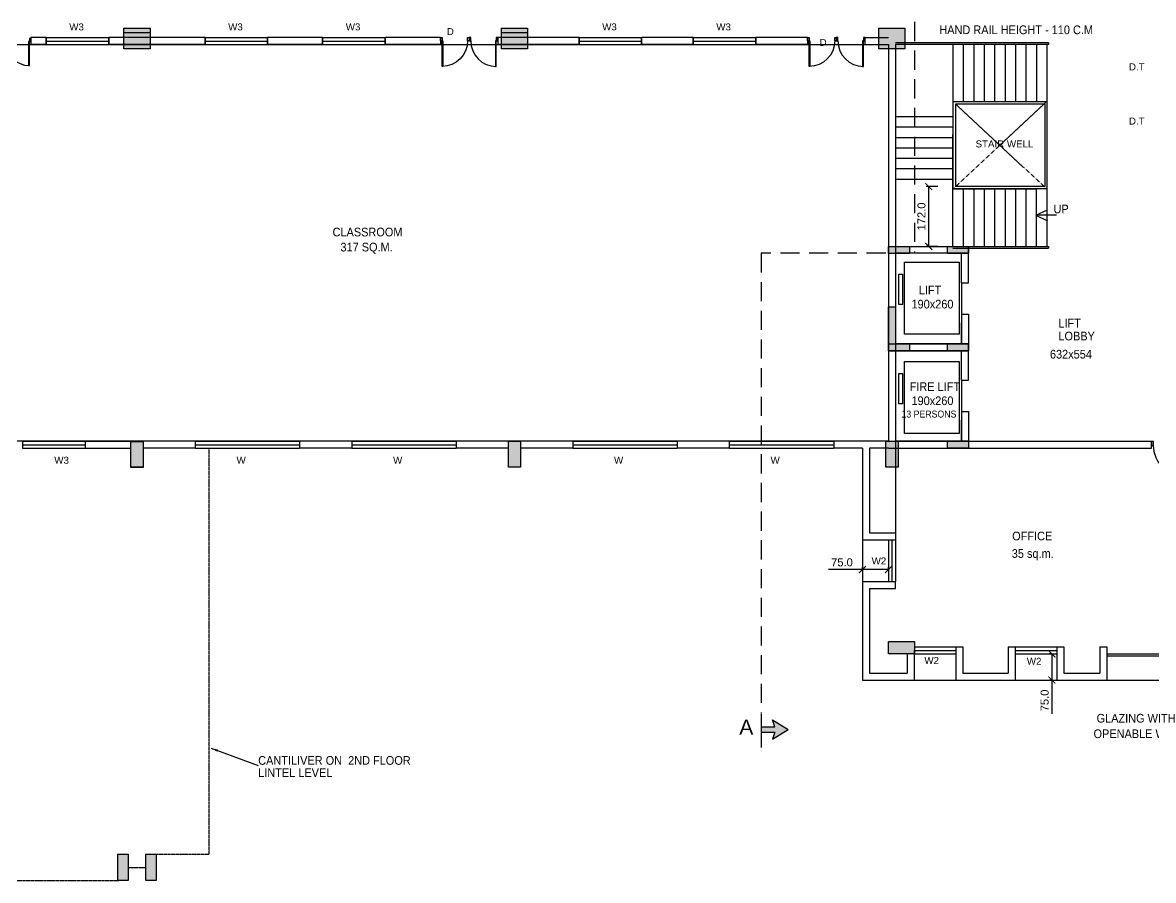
# Model space of a CAD drawing. Extents: x 53439 to 79867, y -144071 to -73305.
# Drawn here: x 67635 to 70885, y -115379 to -112914 of the extents above; entities that cross this region are included whole.
import ezdxf

# ---------------------------------------------------------------- set-up
doc = ezdxf.new("R2010")
doc.units = 0
doc.header["$LTSCALE"] = 0.1
doc.header["$MEASUREMENT"] = 0
doc.header["$PDMODE"] = 35
doc.header["$PDSIZE"] = -0.8
doc.linetypes.add('HIDDEN', pattern=[0.375, 0.25, -0.125])
doc.layers.get('0').update_dxf_attribs({"linetype": 'CONTINUOUS'})
doc.layers.get('DEFPOINTS').update_dxf_attribs({"linetype": 'CONTINUOUS'})
for name, color, linetype in [('COR_HA', 40, 'CONTINUOUS'), ('DOOR', 30, 'CONTINUOUS'), ('HAT', 253, 'CONTINUOUS'), ('LAYER4', 130, 'CONTINUOUS'), ('STAIR', 142, 'CONTINUOUS'), ('TEXT', 7, 'CONTINUOUS'), ('TEXT-3', 130, 'CONTINUOUS'), ('THIN_HA', 253, 'CONTINUOUS'), ('WALL', 6, 'CONTINUOUS'), ('WIN', 102, 'CONTINUOUS')]:
    doc.layers.add(name, color=color, linetype=linetype)
doc.styles.add('1MM', font='arial.ttf')
doc.styles.add('DIM', font='arial.ttf', dxfattribs={"width": 0.7, "height": 1})
doc.styles.add('DUTCH', font='arial.ttf')
doc.dimstyles.new('KRI', dxfattribs={"dimtxt": 23, "dimasz": 20, "dimexe": 7, "dimexo": 0, "dimgap": 9, "dimtad": 1, "dimdec": 1, "dimzin": 1, "dimtxsty": '1MM', "dimblk": 'ARCHTICK', "dimcen": 0.5, "dimclrd": 252, "dimclre": 252, "dimclrt": 7, "dimaunit": 1, "dimadec": 8, "dimazin": 3, "dimtfac": 1, "dimtdec": 1, "dimtmove": 0, "dimatfit": 3})

# ---------------------------------------------------------------- blocks, each defined once
blk = doc.blocks.new('A$C764D24B9')
at = {"layer": 'DOOR'}
for points in [[(0.056, 0.111), (0.083, 0.111), (0.083, 1), (0.056, 1)], [(0, 0), (0.056, 0), (0.056, 0.111), (0, 0.111)], [(0.944, 0), (1, 0), (1, 0.111), (0.944, 0.111)]]:
    blk.add_lwpolyline(points, close=True, dxfattribs=at)
blk.add_arc((0.056, 0.111), 0.889, 0, 90, dxfattribs=at)
blk = doc.blocks.new('COL')
at = {"layer": 'LAYER4', "linetype": 'CONTINUOUS', "ltscale": 0.1}
blk.add_hatch(color=256, dxfattribs=at).paths.add_polyline_path([(3474.816, -1756.199), (3474.816, -1755.999), (3475.416, -1755.999), (3475.416, -1756.199)])
blk.add_lwpolyline([(3474.816, -1756.199), (3474.816, -1755.999), (3475.416, -1755.999), (3475.416, -1756.199)], close=True, dxfattribs=at)
blk = doc.blocks.new('_ARCHTICK')
at = {"layer": 'WALL', "color": 0, "const_width": 0.15}
blk.add_lwpolyline([(-0.5, -0.5), (0.5, 0.5)], dxfattribs=at)
blk = doc.blocks.new('*D203')
at = {"layer": 'DEFPOINTS', "color": 0, "linetype": 'CONTINUOUS', "ltscale": 0.1}
for p in [(70593.3, -114728.5), (70593.3, -114803.5), (70593.3, -114803.5)]:
    blk.add_point(p, dxfattribs=at)
at = {"layer": 'LAYER4', "color": 252, "linetype": 'CONTINUOUS', "ltscale": 0.1}
for p, q in [((70593.3, -114728.5), (70586.3, -114728.5)), ((70593.3, -114728.5), (70593.3, -114803.5)), ((70593.3, -114803.5), (70586.3, -114803.5)), ((70593.3, -114803.5), (70593.3, -114900.9))]:
    blk.add_line(p, q, dxfattribs=at)
at = {"layer": 'LAYER4', "color": 252, "linetype": 'CONTINUOUS', "ltscale": 0.1, "xscale": 20, "yscale": 20, "zscale": 20}
for p, rotation in [((70593.3, -114728.5), 90), ((70593.3, -114803.5), 270)]:
    blk.add_blockref('_ARCHTICK', p, dxfattribs=dict(at, rotation=rotation))
at = {"layer": 'LAYER4', "color": 7, "linetype": 'CONTINUOUS', "ltscale": 0.1, "insert": (70572.5, -114862.2), "char_height": 23, "attachment_point": 5, "rotation": 90, "style": '1MM'}
blk.add_mtext('75.0', dxfattribs=at)
blk = doc.blocks.new('*D239')
at = {"layer": 'DEFPOINTS', "color": 0, "linetype": 'CONTINUOUS', "ltscale": 0.1}
for p in [(70048.5, -114486, -8.8), (70048.5, -114486), (70123.5, -114486, -8.6)]:
    blk.add_point(p, dxfattribs=at)
at = {"layer": 'LAYER4', "color": 252, "linetype": 'CONTINUOUS', "ltscale": 0.1}
for p, q in [((70048.5, -114486), (69951.1, -114486)), ((70048.5, -114486), (70048.5, -114479)), ((70123.5, -114486), (70048.5, -114486)), ((70123.5, -114486), (70123.5, -114479))]:
    blk.add_line(p, q, dxfattribs=at)
at = {"layer": 'LAYER4', "color": 252, "linetype": 'CONTINUOUS', "ltscale": 0.1, "xscale": 20, "yscale": 20, "zscale": 20}
for p, rotation in [((70048.5, -114486), 179.9999999999555), ((70123.5, -114486), 359.9999999999555)]:
    blk.add_blockref('_ARCHTICK', p, dxfattribs=dict(at, rotation=rotation))
at = {"layer": 'LAYER4', "color": 7, "linetype": 'CONTINUOUS', "ltscale": 0.1, "insert": (69989.8, -114465.3), "char_height": 23, "attachment_point": 5, "style": '1MM'}
blk.add_mtext('75.0', dxfattribs=at)
blk = doc.blocks.new('YTTU')
at = {"layer": 'THIN_HA', "linetype": 'CONTINUOUS', "ltscale": 0.1}
blk.add_hatch(color=2, dxfattribs=at).paths.add_polyline_path([(-6879.58, -1156.369), (-6878.83, -1156.369), (-6878.83, -1156.969), (-6879.58, -1156.969)])
at = {"layer": 'THIN_HA', "color": 2, "linetype": 'CONTINUOUS', "ltscale": 0.1}
blk.add_lwpolyline([(-6879.58, -1156.369), (-6878.83, -1156.369), (-6878.83, -1156.969), (-6879.58, -1156.969)], close=True, dxfattribs=at)
blk = doc.blocks.new('HYTYH')
at = {"layer": 'THIN_HA', "linetype": 'CONTINUOUS', "ltscale": 0.1}
for points in [[(-6813.605, -1162.645), (-6813.605, -1162.845), (-6814.205, -1162.845), (-6814.205, -1162.645)], [(-6811.905, -1162.645), (-6811.905, -1162.845), (-6812.505, -1162.845), (-6812.505, -1162.645)], [(-6813.605, -1165.444), (-6813.605, -1165.644), (-6814.205, -1165.644), (-6814.205, -1165.444)], [(-6811.905, -1165.445), (-6811.905, -1165.645), (-6812.505, -1165.645), (-6812.505, -1165.445)], [(-6835.98, -1168.239), (-6835.63, -1168.239), (-6835.63, -1168.989), (-6835.98, -1168.989)], [(-6825.13, -1168.239), (-6824.78, -1168.239), (-6824.78, -1168.989), (-6825.13, -1168.989)], [(-6814.28, -1168.244), (-6813.93, -1168.244), (-6813.93, -1168.994), (-6814.28, -1168.994)], [(-6811.905, -1168.244), (-6811.905, -1168.444), (-6812.505, -1168.444), (-6812.505, -1168.244)], [(-6814.205, -1174.355), (-6814.205, -1174.005), (-6813.455, -1174.005), (-6813.455, -1174.355)]]:
    blk.add_hatch(color=2, dxfattribs=at).paths.add_polyline_path(points)
at = {"layer": 'THIN_HA', "color": 2, "linetype": 'CONTINUOUS', "ltscale": 0.1}
for points, elevation in [([(-6813.605, -1162.645), (-6813.605, -1162.845), (-6814.205, -1162.845), (-6814.205, -1162.645)], 0.108), ([(-6811.905, -1162.645), (-6811.905, -1162.845), (-6812.505, -1162.845), (-6812.505, -1162.645)], 0.108), ([(-6813.605, -1165.444), (-6813.605, -1165.644), (-6814.205, -1165.644), (-6814.205, -1165.444)], 0), ([(-6811.905, -1165.445), (-6811.905, -1165.645), (-6812.505, -1165.645), (-6812.505, -1165.445)], 0.108), ([(-6811.905, -1168.244), (-6811.905, -1168.444), (-6812.505, -1168.444), (-6812.505, -1168.244)], 0)]:
    blk.add_lwpolyline(points, close=True, dxfattribs=dict(at, elevation=elevation))
for points in [[(-6835.98, -1168.239), (-6835.63, -1168.239), (-6835.63, -1168.989), (-6835.98, -1168.989)], [(-6825.13, -1168.239), (-6824.78, -1168.239), (-6824.78, -1168.989), (-6825.13, -1168.989)], [(-6814.28, -1168.244), (-6813.93, -1168.244), (-6813.93, -1168.994), (-6814.28, -1168.994)], [(-6814.205, -1174.355), (-6814.205, -1174.005), (-6813.455, -1174.005), (-6813.455, -1174.355)]]:
    blk.add_lwpolyline(points, close=True, dxfattribs=at)
at = {"layer": 'THIN_HA', "color": 2, "linetype": 'CONTINUOUS'}
for p in [(43.4, 0), (54.25, 0), (65.1, 0)]:
    blk.add_blockref('YTTU', p, dxfattribs=at)
blk = doc.blocks.new('*D200')
at = {"layer": 'DEFPOINTS', "color": 0, "linetype": 'CONTINUOUS', "ltscale": 0.1}
for p in [(70239.2, -113385), (70265.6, -113385), (70265.6, -113556.9, 10.8)]:
    blk.add_point(p, dxfattribs=at)
at = {"layer": 'WALL', "color": 252, "linetype": 'CONTINUOUS', "ltscale": 0.1}
for p, q in [((70265.6, -113385), (70232.2, -113385)), ((70239.2, -113556.9), (70239.2, -113385)), ((70265.6, -113556.9), (70232.2, -113556.9))]:
    blk.add_line(p, q, dxfattribs=at)
at = {"layer": 'WALL', "color": 252, "linetype": 'CONTINUOUS', "ltscale": 0.1, "xscale": 20, "yscale": 20, "zscale": 20}
for p, rotation in [((70239.2, -113385), 90), ((70239.2, -113556.9), 270)]:
    blk.add_blockref('_ARCHTICK', p, dxfattribs=dict(at, rotation=rotation))
at = {"layer": 'WALL', "color": 7, "linetype": 'CONTINUOUS', "ltscale": 0.1, "insert": (70218.5, -113470.9), "char_height": 23, "attachment_point": 5, "rotation": 90, "style": '1MM'}
blk.add_mtext('172.0', dxfattribs=at)
blk = doc.blocks.new('A$C2D1352FE')
at = {"layer": 'HAT', "linetype": 'CONTINUOUS', "ltscale": 0.1}
blk.add_hatch(color=256, dxfattribs=at).paths.add_polyline_path([(65.2, 110.8), (25.3, 47), (54.5, 56.6), (54.5, 0), (75.9, 0), (75.9, 56.6), (105.2, 47)])
at = {"layer": 'WALL', "linetype": 'CONTINUOUS', "ltscale": 0.1}
for p, q in [((25.3, 47), (65.2, 110.8)), ((105.2, 47), (65.2, 110.8)), ((54.5, 56.6), (25.3, 47)), ((54.5, 0), (54.5, 56.6)), ((75.9, 0), (75.9, 56.6)), ((75.9, 56.6), (105.2, 47)), ((0, 0), (139.2, 0))]:
    blk.add_line(p, q, dxfattribs=at)

msp = doc.modelspace()

# ---------------------------------------------------------------- hatches: boundary and pattern name
at = {"layer": 'LAYER4', "linetype": 'CONTINUOUS', "ltscale": 0.1}
for color, points in [(7, [(67926.04, -112976.92), (67926.04, -112941.92), (68001.04, -112941.92), (68001.04, -112976.92)]), (7, [(67926.04, -112976.92), (67926.04, -112941.92), (68001.04, -112941.92), (68001.04, -112976.92)]), (7, [(69011.04, -112976.92), (69011.04, -112941.92), (69086.04, -112941.92), (69086.04, -112976.92)]), (7, [(69011.04, -112976.92), (69011.04, -112941.92), (69086.04, -112941.92), (69086.04, -112976.92)]), (7, [(69011.04, -112976.92), (69011.04, -112941.92), (69086.04, -112941.92), (69086.04, -112976.92)]), (256, [(70143.5, -113856.88), (70123.5, -113856.88), (70123.5, -113730.21), (70143.5, -113730.21)]), (256, [(70143.5, -113856.88), (70123.5, -113856.88), (70123.5, -113730.21), (70143.5, -113730.21)]), (7, [(67946.04, -114116.92), (67981.04, -114116.92), (67981.04, -114191.92), (67946.04, -114191.92)]), (7, [(67946.04, -114116.92), (67981.04, -114116.92), (67981.04, -114191.92), (67946.04, -114191.92)]), (7, [(67946.04, -114118.01), (67981.04, -114118.01), (67981.04, -114193.01), (67946.04, -114193.01)]), (7, [(67946.04, -114118.01), (67981.04, -114118.01), (67981.04, -114193.01), (67946.04, -114193.01)])]:
    msp.add_hatch(color=color, dxfattribs=at).paths.add_polyline_path(points)
at = {"layer": 'THIN_HA', "linetype": 'CONTINUOUS', "ltscale": 0.1}
for points in [[(67938.54, -115379.42), (67908.54, -115379.42), (67908.54, -115304.42), (67938.54, -115304.42)], [(68018.54, -115379.42), (67988.54, -115379.42), (67988.54, -115304.42), (68018.54, -115304.42)]]:
    msp.add_hatch(color=1, dxfattribs=at).paths.add_polyline_path(points)

# ---------------------------------------------------------------- linework, layer by layer
at = {"layer": 'COR_HA', "linetype": 'CONTINUOUS', "ltscale": 0.1}
for p, q in [((67702.29, -112956.92), (67702.29, -112976.92)), ((67882.29, -112956.92), (67882.29, -112976.92)), ((68159.04, -112956.92), (68159.04, -112976.92)), ((68339.04, -112956.92), (68339.04, -112976.92)), ((68497.04, -112956.92), (68497.04, -112976.92)), ((68677.04, -112956.92), (68677.04, -112976.92)), ((69234.04, -112956.92), (69234.04, -112976.92)), ((69414.04, -112956.92), (69414.04, -112976.92)), ((69562.04, -112956.92), (69562.04, -112976.92)), ((69742.04, -112956.92), (69742.04, -112976.92)), ((69891.04, -112956.92), (69891.04, -112976.92))]:
    msp.add_line(p, q, dxfattribs=at)
at = {"layer": 'COR_HA', "color": 0, "linetype": 'CONTINUOUS', "ltscale": 0.1}
msp.add_line((67938.54, -115342), (67963.54, -115342), dxfattribs=at)
at = {"layer": 'DOOR', "linetype": 'CONTINUOUS', "ltscale": 0.1}
for p, q in [((70308.51, -113140.44, 0), (70578.6, -113140.41, 0)), ((70308.51, -113140.41, 0), (70308.51, -113391.93)), ((70308.51, -113140.44, 0), (70578.6, -113140.41, 0)), ((70317.16, -113147.46, 0), (70573.24, -113147.43, 0)), ((70317.16, -113384.95), (70317.16, -113147.46)), ((70573.24, -113147.43, 0), (70573.25, -113384.95, 0)), ((70578.6, -113140.41, 0), (70578.6, -113391.89, 10.81)), ((70308.51, -113184.44), (70308.51, -113391.93)), ((70308.51, -113391.93), (70308.51, -113235.44)), ((70308.51, -113391.93), (70308.51, -113235.44)), ((70578.51, -113391.92), (70308.51, -113391.93)), ((70308.51, -113391.93), (70548.51, -113391.93)), ((70308.51, -113391.93), (70548.51, -113391.93)), ((70573.25, -113384.95), (70317.16, -113384.95))]:
    msp.add_line(p, q, dxfattribs=at)
at = {"layer": 'HAT', "color": 7, "linetype": 'HIDDEN', "ltscale": 2200}
for p, q in [((70198, -112911.59), (70198, -113576.88, 0)), ((70198, -113576.88, 0), (69757.52, -113576.88, 0)), ((69757.52, -113576.88, 0), (69757.52, -114897.93, 0))]:
    msp.add_line(p, q, dxfattribs=at)
at = {"layer": 'LAYER4', "linetype": 'CONTINUOUS', "ltscale": 0.1}
for p, q in [((68835.76, -112956.92), (68835.76, -112976.92)), ((68835.76, -112956.92), (68835.76, -112976.92)), ((69891.04, -112956.92), (69891.04, -112976.92)), ((70583.21, -112971.94, 0), (70143.54, -112971.92, 0)), ((70583.21, -112976.94, 0), (70143.54, -112976.92, 0)), ((70583.21, -112976.94, 0), (70143.54, -112976.92, 0)), ((70308.51, -113556.93, 10.81), (70583.59, -113556.9, 10.81)), ((70308.51, -113556.93, 10.81), (70583.59, -113556.9, 10.81)), ((70583.59, -113556.9, 10.81), (70583.59, -113561.9, 10.81)), ((70583.59, -113556.9, 10.81), (70583.59, -113561.9, 10.81)), ((70308.51, -113561.93, 10.81), (70583.59, -113561.9, 10.81)), ((70308.51, -113561.93, 10.81), (70583.59, -113561.9, 10.81)), ((70333.54, -113661.88, 0), (70333.54, -113751.88, 0)), ((70333.54, -113661.88, 0), (70333.54, -113751.88, 0)), ((70333.54, -113941.88, 0), (70333.54, -114031.88, 0)), ((70333.54, -113941.88, 0), (70333.54, -114031.88, 0))]:
    msp.add_line(p, q, dxfattribs=at)
at = {"layer": 'LAYER4', "color": 1, "linetype": 'HIDDEN', "ltscale": 35}
for p, q in [((70578.6, -113140.41, 0), (70308.51, -113391.9, 10.81)), ((70308.51, -113140.41, 0), (70308.54, -113140.44, 0)), ((70317.16, -113148.46, 0.35), (70578.51, -113391.89, 10.81)), ((68170.96, -115304.42), (68170.96, -114136.92)), ((68020.96, -115304.42), (68170.96, -115304.42)), ((67938.54, -115341.92), (67988.54, -115341.92)), ((67534.63, -115379.42), (67910.96, -115379.42))]:
    msp.add_line(p, q, dxfattribs=at)
at = {"layer": 'LAYER4', "color": 7, "linetype": 'CONTINUOUS', "ltscale": 0.1}
for points in [[(67926.04, -112976.92), (67926.04, -112941.92), (68001.04, -112941.92), (68001.04, -112976.92)], [(67926.04, -112976.92), (67926.04, -112941.92), (68001.04, -112941.92), (68001.04, -112976.92)], [(69011.04, -112976.92), (69011.04, -112941.92), (69086.04, -112941.92), (69086.04, -112976.92)], [(69011.04, -112976.92), (69011.04, -112941.92), (69086.04, -112941.92), (69086.04, -112976.92)], [(69011.04, -112976.92), (69011.04, -112941.92), (69086.04, -112941.92), (69086.04, -112976.92)], [(67946.04, -114116.92), (67981.04, -114116.92), (67981.04, -114191.92), (67946.04, -114191.92)], [(67946.04, -114116.92), (67981.04, -114116.92), (67981.04, -114191.92), (67946.04, -114191.92)]]:
    msp.add_lwpolyline(points, close=True, dxfattribs=at)
at = {"layer": 'LAYER4', "linetype": 'CONTINUOUS', "ltscale": 0.1}
for points, elevation in [([(70143.5, -113856.88), (70123.5, -113856.88), (70123.5, -113730.21), (70143.5, -113730.21)], -10.81), ([(70143.5, -113856.88), (70123.5, -113856.88), (70123.5, -113730.21), (70143.5, -113730.21)], -10.81), ([(70143.54, -113856.88), (70123.54, -113856.88), (70123.54, -113730.21), (70143.54, -113730.21)], 0), ([(70143.54, -113856.88), (70123.54, -113856.88), (70123.54, -113730.21), (70143.54, -113730.21)], 0)]:
    msp.add_lwpolyline(points, close=True, dxfattribs=dict(at, elevation=elevation))
at = {"layer": 'LAYER4', "color": 7, "linetype": 'CONTINUOUS', "ltscale": 0.1, "elevation": 0}
msp.add_lwpolyline([(67946.04, -114118.01), (67981.04, -114118.01), (67981.04, -114193.01), (67946.04, -114193.01)], close=True, dxfattribs=at)
msp.add_lwpolyline([(67946.04, -114118.01), (67981.04, -114118.01), (67981.04, -114193.01), (67946.04, -114193.01)], close=True, dxfattribs=at)
at = {"layer": 'STAIR', "linetype": 'CONTINUOUS', "ltscale": 0.1}
for p, q in [((70308.7, -112976.93), (70308.7, -113140.44)), ((70338.7, -112976.93), (70338.7, -113140.44)), ((70338.7, -112976.93), (70338.7, -113140.44)), ((70368.7, -112976.93), (70368.7, -113140.44)), ((70368.7, -112976.93), (70368.7, -113140.44)), ((70398.7, -112976.93), (70398.7, -113140.44)), ((70398.7, -112976.93), (70398.7, -113140.44)), ((70428.7, -112976.93), (70428.7, -113140.43)), ((70428.7, -112976.93), (70428.7, -113140.43)), ((70458.7, -112976.93), (70458.7, -113140.43)), ((70458.7, -112976.93), (70458.7, -113140.43)), ((70488.7, -112976.93), (70488.7, -113140.43)), ((70488.7, -112976.93), (70488.7, -113140.43)), ((70518.7, -112976.93), (70518.7, -113140.43)), ((70518.7, -112976.93), (70518.7, -113140.43)), ((70548.68, -112976.95), (70548.6, -113140.43)), ((70548.68, -112976.95), (70548.6, -113140.43)), ((70548.7, -112976.93), (70548.7, -113140.43)), ((70548.7, -112976.93), (70548.7, -113140.43)), ((70578.68, -112976.97), (70578.6, -113140.43)), ((70578.68, -112976.97), (70578.6, -113140.43)), ((70308.51, -113184.44), (70143.54, -113184.44)), ((70308.51, -113184.44), (70143.54, -113184.44)), ((70308.51, -113184.44), (70143.54, -113184.44)), ((70308.51, -113184.44), (70143.54, -113184.44)), ((70308.51, -113214.44), (70143.54, -113214.44)), ((70308.51, -113214.44), (70143.54, -113214.44)), ((70308.51, -113214.44), (70143.54, -113214.44)), ((70308.51, -113214.44), (70143.54, -113214.44)), ((70308.51, -113244.44), (70143.54, -113244.44)), ((70308.51, -113244.44), (70143.54, -113244.44)), ((70308.51, -113244.44), (70143.54, -113244.44)), ((70308.51, -113244.44), (70143.54, -113244.44)), ((70308.51, -113274.44), (70143.54, -113274.44)), ((70308.51, -113274.44), (70143.54, -113274.44)), ((70308.51, -113274.44), (70143.54, -113274.44)), ((70308.51, -113274.44), (70143.54, -113274.44)), ((70308.51, -113304.44), (70143.54, -113304.44)), ((70308.51, -113304.44), (70143.54, -113304.44)), ((70308.51, -113304.44), (70143.54, -113304.44)), ((70308.51, -113304.44), (70143.54, -113304.44)), ((70308.51, -113334.44), (70143.54, -113334.44)), ((70308.51, -113364.44), (70143.54, -113364.44)), ((70308.51, -113556.92), (70308.51, -113391.93)), ((70338.51, -113391.93), (70338.51, -113556.93)), ((70338.51, -113391.93), (70338.51, -113556.93)), ((70368.51, -113391.93), (70368.51, -113556.93)), ((70368.51, -113391.93), (70368.51, -113556.93)), ((70398.51, -113391.93), (70398.51, -113556.93)), ((70398.51, -113391.93), (70398.51, -113556.93)), ((70428.51, -113391.93), (70428.51, -113556.93)), ((70428.51, -113391.93), (70428.51, -113556.93)), ((70458.51, -113391.93), (70458.51, -113556.93)), ((70458.51, -113391.93), (70458.51, -113556.93)), ((70488.51, -113391.93), (70488.51, -113556.93)), ((70488.51, -113391.93), (70488.51, -113556.93)), ((70518.51, -113391.93), (70518.51, -113556.93)), ((70518.51, -113391.93), (70518.51, -113556.93)), ((70548.51, -113391.93), (70548.51, -113556.93)), ((70548.51, -113391.93), (70548.51, -113556.93)), ((70578.51, -113391.93), (70578.43, -113556.93)), ((70578.51, -113391.93), (70578.43, -113556.93))]:
    msp.add_line(p, q, dxfattribs=at)
at = {"layer": 'THIN_HA', "color": 2, "linetype": 'CONTINUOUS', "ltscale": 0.1}
for p, q in [((70048.54, -114400.2, -1.95), (70068.54, -114400.2, -1.95)), ((70048.54, -114520.2), (70068.54, -114520.2))]:
    msp.add_line(p, q, dxfattribs=at)
at = {"layer": 'THIN_HA', "color": 1, "linetype": 'CONTINUOUS', "ltscale": 0.1}
for points in [[(67938.54, -115379.42), (67908.54, -115379.42), (67908.54, -115304.42), (67938.54, -115304.42), (67938.54, -115379.42)], [(68018.54, -115379.42), (67988.54, -115379.42), (67988.54, -115304.42), (68018.54, -115304.42), (68018.54, -115379.42)]]:
    msp.add_lwpolyline(points, dxfattribs=at)
at = {"layer": 'WALL', "linetype": 'CONTINUOUS', "ltscale": 0.1}
for p, q in [((67702.79, -112956.92), (67658.53, -112956.92)), ((67702.79, -112956.92), (67658.53, -112956.92)), ((67702.79, -112956.92), (67658.53, -112956.92)), ((67702.79, -112956.92), (67658.53, -112956.92)), ((67702.79, -112956.92), (67658.53, -112956.92)), ((67702.29, -112956.92), (67700.33, -112956.92)), ((67702.29, -112976.92), (67702.29, -112956.92)), ((67702.29, -112956.92), (67702.29, -112976.92)), ((67926.04, -112956.92), (67882.29, -112956.92)), ((67926.04, -112956.92), (67882.29, -112956.92)), ((67926.04, -112956.92), (67882.29, -112956.92)), ((67926.04, -112956.92), (67882.29, -112956.92)), ((67934.18, -112956.92), (67882.29, -112956.92)), ((67882.29, -112976.92), (67882.29, -112956.92)), ((67882.29, -112976.92), (67882.29, -112956.92)), ((68159.04, -112956.92), (67926.04, -112956.92)), ((68159.04, -112956.92), (67926.04, -112956.92)), ((68159.04, -112956.92), (67989.01, -112956.92)), ((68159.04, -112956.92), (67989.01, -112956.92)), ((68159.04, -112956.92), (67989.01, -112956.92)), ((68159.04, -112976.92), (68159.04, -112956.92)), ((68159.04, -112956.92), (68159.04, -112976.92)), ((68497.04, -112956.92), (68339.04, -112956.92)), ((68497.04, -112956.92), (68339.04, -112956.92)), ((68497.04, -112956.92), (68339.04, -112956.92)), ((68497.04, -112956.92), (68339.04, -112956.92)), ((68497.04, -112956.92), (68339.04, -112956.92)), ((68339.04, -112976.92), (68339.04, -112956.92)), ((68339.04, -112976.92), (68339.04, -112956.92)), ((68497.04, -112976.92), (68497.04, -112956.92)), ((68497.04, -112956.92), (68497.04, -112976.92)), ((68835.76, -112956.92), (68677.04, -112956.92)), ((68835.76, -112956.92), (68677.04, -112956.92)), ((68835.76, -112956.92), (68677.04, -112956.92)), ((68835.76, -112956.92), (68677.04, -112956.92)), ((68835.76, -112956.92), (68677.04, -112956.92)), ((68677.04, -112956.92), (68677.04, -112976.92)), ((68677.04, -112976.92), (68677.04, -112956.92)), ((68835.76, -112956.92), (68835.76, -112976.92)), ((69038.54, -112956.92), (69000.76, -112956.92)), ((69000.76, -112956.92), (69000.76, -112976.92)), ((69000.76, -112956.92), (69000.76, -112976.92)), ((69000.76, -112956.92), (69000.76, -112976.92)), ((69234.04, -112956.92), (69033.54, -112956.92)), ((69234.04, -112956.92), (69053.54, -112956.92)), ((69234.04, -112956.92), (69069.01, -112956.92)), ((69234.04, -112956.92), (69069.01, -112956.92)), ((69234.04, -112956.92), (69069.01, -112956.92)), ((69234.04, -112956.92), (69234.04, -112976.92)), ((69234.04, -112976.92), (69234.04, -112956.92)), ((69234.04, -112956.92), (69234.04, -112976.92)), ((69562.04, -112956.92), (69414.04, -112956.92)), ((69562.04, -112956.92), (69414.04, -112956.92)), ((69562.04, -112956.92), (69414.04, -112956.92)), ((69562.04, -112956.92), (69414.04, -112956.92)), ((69562.04, -112956.92), (69414.04, -112956.92)), ((69414.04, -112976.92), (69414.04, -112956.92)), ((69414.04, -112956.92), (69414.04, -112976.92)), ((69414.04, -112976.92), (69414.04, -112956.92)), ((69562.04, -112976.92), (69562.04, -112956.92)), ((69562.04, -112976.92), (69562.04, -112956.92)), ((69562.04, -112956.92), (69562.04, -112976.92)), ((69891.04, -112956.92), (69742.04, -112956.92)), ((69891.04, -112956.92), (69742.04, -112956.92)), ((69891.04, -112956.92), (69742.04, -112956.92)), ((69891.04, -112956.92), (69742.04, -112956.92)), ((69891.04, -112956.92), (69742.04, -112956.92)), ((69742.04, -112956.92), (69742.04, -112976.92)), ((69742.04, -112956.92), (69742.04, -112976.92)), ((69742.04, -112976.92), (69742.04, -112956.92)), ((69891.04, -112956.92), (69891.04, -112976.92)), ((70056.04, -112956.92), (70056.04, -112976.92)), ((70056.04, -112956.92), (70123.54, -112956.92)), ((70056.04, -112956.92), (70056.04, -112976.92)), ((67702.29, -112976.92), (67658.53, -112976.92)), ((67702.29, -112976.92), (67658.53, -112976.92)), ((67702.29, -112976.92), (67658.53, -112976.92)), ((67702.79, -112976.92), (67658.53, -112976.92)), ((67926.04, -112976.92), (67882.29, -112976.92)), ((67926.04, -112976.92), (67882.29, -112976.92)), ((67926.04, -112976.92), (67882.29, -112976.92)), ((67953.54, -112976.92), (67926.04, -112976.92)), ((67953.54, -112976.92), (67926.04, -112976.92)), ((67953.54, -112976.92), (67926.04, -112976.92)), ((68159.04, -112976.92), (67973.54, -112976.92)), ((68159.04, -112976.92), (67973.54, -112976.92)), ((68159.04, -112976.92), (67973.54, -112976.92)), ((68497.04, -112976.92), (68339.04, -112976.92)), ((68497.04, -112976.92), (68339.04, -112976.92)), ((68497.04, -112976.92), (68339.04, -112976.92)), ((68835.76, -112976.92), (68677.04, -112976.92)), ((68835.76, -112976.92), (68677.04, -112976.92)), ((68835.76, -112976.92), (68677.04, -112976.92)), ((69083.26, -112976.92), (69000.76, -112976.92)), ((69083.26, -112976.92), (69000.76, -112976.92)), ((69038.54, -112976.92), (69000.76, -112976.92)), ((69234.04, -112976.92), (69033.54, -112976.92)), ((69234.04, -112976.92), (69053.54, -112976.92)), ((69234.04, -112976.92), (69053.54, -112976.92)), ((69562.04, -112976.92), (69414.04, -112976.92)), ((69562.04, -112976.92), (69414.04, -112976.92)), ((69562.04, -112976.92), (69414.04, -112976.92)), ((69891.04, -112976.92), (69742.04, -112976.92)), ((69891.04, -112976.92), (69742.04, -112976.92)), ((69891.04, -112976.92), (69742.04, -112976.92)), ((70056.04, -112976.92), (70123.54, -112976.92)), ((70123.54, -112976.92), (70123.54, -114041.92)), ((70123.54, -112976.92), (70123.54, -114041.92)), ((70123.54, -112976.92), (70123.54, -114041.92)), ((70143.54, -112976.92, 0), (70143.54, -114041.92)), ((70143.54, -112976.92, 0), (70143.54, -114041.92)), ((70143.54, -112976.92, 0), (70143.54, -114041.92)), ((70546.78, -113467.56), (70580.88, -113451.56)), ((70606.93, -113467.56), (70546.78, -113467.56)), ((70546.78, -113467.56), (70580.88, -113483.56)), ((70123.5, -113556.92, 10.81), (70353.5, -113556.92, 10.81)), ((70123.5, -113556.92, 10.81), (70353.5, -113556.92, 10.81)), ((70123.54, -113556.92, 10.81), (70123.54, -113856.88, 0)), ((70123.54, -113556.92, 10.81), (70353.54, -113556.92, 10.81)), ((70123.54, -113556.92, 10.81), (70123.54, -113856.88, 0)), ((70123.54, -113556.92, 10.81), (70353.54, -113556.92, 10.81)), ((70123.54, -113556.92, 10.81), (70353.54, -113556.92, 10.81)), ((70123.54, -113556.92, 10.81), (70353.54, -113556.92, 10.81)), ((70248.51, -113556.88, 10.81), (70248.51, -113556.92, 10.81)), ((70248.51, -113556.88, 10.81), (70248.51, -113556.92, 10.81)), ((70248.51, -113556.88, 10.81), (70248.51, -113556.92, 10.81)), ((70248.51, -113556.88, 10.81), (70248.51, -113556.92, 10.81)), ((70353.54, -113661.88, 0), (70353.54, -113556.92, 10.81)), ((70353.54, -113661.88, 0), (70353.54, -113556.92, 10.81)), ((70353.5, -113576.88, 0), (70143.5, -113576.88, 0)), ((70353.5, -113576.88, 0), (70143.5, -113576.88, 0)), ((70353.54, -113576.88, 0), (70143.54, -113576.88, 0)), ((70143.54, -113576.88, 0), (70143.54, -113836.88, 0)), ((70353.54, -113576.88, 0), (70143.54, -113576.88, 0)), ((70143.54, -113576.88, 0), (70143.54, -113836.88, 0)), ((70353.54, -113576.88, 0), (70143.54, -113576.88, 0)), ((70353.54, -113576.88, 0), (70143.54, -113576.88, 0)), ((70333.54, -113661.88, 0), (70333.54, -113576.92, 10.81)), ((70333.54, -113661.88, 0), (70333.54, -113576.92, 10.81)), ((70333.54, -113661.88, 0), (70353.54, -113661.88, 0)), ((70333.54, -113661.88, 0), (70353.54, -113661.88, 0)), ((70333.54, -113751.88, 10.81), (70333.54, -113836.88, 0)), ((70333.54, -113751.88, 0), (70353.54, -113751.88, 0)), ((70333.54, -113751.88, 10.81), (70333.54, -113836.88, 0)), ((70333.54, -113751.88, 0), (70353.54, -113751.88, 0)), ((70353.54, -113751.88, 10.81), (70353.54, -113856.88, 0)), ((70353.54, -113751.88, 10.81), (70353.54, -113856.88, 0)), ((70123.54, -113761.96), (70123.54, -114061.92, -10.81)), ((70123.54, -113761.96), (70123.54, -114116.92, -12.79)), ((70333.54, -113836.88, 10.81), (70333.54, -113776.88, 0)), ((70333.54, -113836.88, 10.81), (70333.54, -113776.88, 0)), ((70123.54, -113836.92, 10.81), (70353.54, -113836.92, 10.81)), ((70123.54, -113836.92, 10.81), (70353.54, -113836.92, 10.81)), ((70143.54, -113836.88, 0), (70353.54, -113836.88, 0)), ((70143.54, -113836.88, 0), (70353.54, -113836.88, 0)), ((70248.51, -113836.88, 10.81), (70248.51, -113836.92, 10.81)), ((70248.51, -113836.88, 10.81), (70248.51, -113836.92, 10.81)), ((70353.54, -113941.88, 10.81), (70353.54, -113836.92, 10.81)), ((70353.54, -113941.88, 10.81), (70353.54, -113836.92, 10.81)), ((70353.54, -113856.88, 0), (70143.54, -113856.88, 0)), ((70143.54, -113856.88, 0), (70143.54, -114116.88, 0)), ((70353.54, -113856.88, 0), (70143.54, -113856.88, 0)), ((70143.54, -113856.88, 0), (70143.54, -114116.88, 0)), ((70333.54, -113941.88, 10.81), (70333.54, -113856.92, 10.81)), ((70333.54, -113941.88, 10.81), (70333.54, -113856.92, 10.81)), ((70333.54, -113941.88, 0), (70353.54, -113941.88, 0)), ((70333.54, -113941.88, 0), (70353.54, -113941.88, 0)), ((70333.54, -114031.88, 0), (70333.54, -114116.88, 0)), ((70333.54, -114031.88, 0), (70353.54, -114031.88, 0)), ((70333.54, -114031.88, 0), (70333.54, -114116.88, 0)), ((70333.54, -114031.88, 0), (70353.54, -114031.88, 0)), ((70353.54, -114031.88, 0), (70353.54, -114136.88, 0)), ((70333.54, -114116.88, 0), (70333.54, -114056.88, 0)), ((70333.54, -114116.88, 0), (70333.54, -114056.88, 0)), ((67634.79, -114116.92, 0), (67488.53, -114116.92, 0)), ((67634.79, -114116.92, 0), (67634.79, -114136.92, 0)), ((67634.79, -114116.92, 0), (67634.79, -114136.92, 0)), ((67814.79, -114116.92, 0), (67814.79, -114136.92, 0)), ((68131.04, -114116.92), (67973.54, -114116.92)), ((68131.04, -114136.92), (67981.04, -114136.92)), ((68131.04, -114116.92), (68131.04, -114136.92)), ((68131.04, -114116.92, 0), (68131.04, -114136.92, 0)), ((68581.04, -114116.92), (68431.04, -114116.92)), ((68431.04, -114116.92), (68431.04, -114136.92)), ((68431.04, -114116.92, 0), (68431.04, -114136.92, 0)), ((68581.04, -114136.92), (68431.04, -114136.92)), ((68581.04, -114116.92), (68581.04, -114136.92)), ((68581.04, -114116.92, 0), (68581.04, -114136.92, 0)), ((68989.01, -114116.92), (68881.04, -114116.92)), ((68989.01, -114116.92), (68881.04, -114116.92)), ((68989.01, -114116.92), (68881.04, -114116.92)), ((69038.54, -114116.92), (68881.04, -114116.92)), ((68881.04, -114116.92), (68881.04, -114136.92)), ((68881.04, -114116.92, 0), (68881.04, -114136.92, 0)), ((69031.04, -114136.92), (68881.04, -114136.92)), ((69216.04, -114116.92), (69058.54, -114116.92)), ((69216.04, -114136.92, -1.64), (69066.04, -114136.92, -0.13)), ((69216.04, -114136.92, -1.64), (69066.04, -114136.92, -0.13)), ((69216.04, -114116.92), (69069.01, -114116.92)), ((69216.04, -114116.92), (69069.01, -114116.92)), ((69216.04, -114116.92), (69069.01, -114116.92)), ((69216.04, -114116.92), (69069.01, -114116.92)), ((69216.04, -114116.92), (69069.01, -114116.92)), ((69216.04, -114116.92), (69069.01, -114116.92)), ((69216.04, -114116.92, 0), (69216.04, -114136.92, 0)), ((69216.04, -114116.92, 0), (69216.04, -114136.92, 0)), ((69666.04, -114116.92), (69516.04, -114116.92)), ((69666.04, -114116.92), (69516.04, -114116.92)), ((69666.04, -114116.92), (69516.04, -114116.92)), ((69666.04, -114116.92), (69516.04, -114116.92)), ((69666.04, -114116.92), (69516.04, -114116.92)), ((69666.04, -114116.92), (69516.04, -114116.92)), ((69666.04, -114116.92), (69516.04, -114116.92)), ((69666.04, -114116.92, 0), (69516.04, -114116.92, 0)), ((69516.04, -114116.92, 0), (69516.04, -114136.92, 0)), ((69516.04, -114116.92, 0), (69516.04, -114136.92, 0)), ((69666.04, -114136.92, -6.19), (69516.04, -114136.92, -4.67)), ((69666.04, -114136.92, -6.19), (69516.04, -114136.92, -4.67)), ((69666.04, -114136.92, 0), (69516.04, -114136.92, 0)), ((69666.04, -114116.92, 0), (69666.04, -114136.92, 0)), ((69666.04, -114116.92, 0), (69666.04, -114136.92, 0)), ((70069.01, -114116.92), (69966.04, -114116.92)), ((70069.01, -114116.92), (69966.04, -114116.92)), ((70069.01, -114116.92), (69966.04, -114116.92)), ((70069.01, -114116.92), (69966.04, -114116.92)), ((70069.01, -114116.92), (69966.04, -114116.92)), ((70069.01, -114116.92), (69966.04, -114116.92)), ((70123.54, -114116.92), (69966.04, -114116.92)), ((69966.04, -114116.92, 0), (69966.04, -114136.92, 0)), ((69966.04, -114116.92, 0), (69966.04, -114136.92, 0)), ((70048.54, -114136.92, -10.05), (69966.04, -114136.92, -9.22)), ((70048.54, -114136.92, -10.05), (69966.04, -114136.92, -9.22)), ((70048.54, -114136.92, 0.08), (70048.54, -114400.2, -1.57)), ((70123.54, -114136.92, -10.81), (70068.54, -114136.92, -10.25)), ((70123.54, -114136.92, -10.81), (70068.54, -114136.92, -10.25)), ((70068.54, -114136.92, 0.08), (70068.54, -114380.2, -1.45)), ((70123.54, -114136.92), (70353.54, -114136.92)), ((70123.54, -114136.92), (70353.54, -114136.92)), ((70143.54, -114116.92), (70353.54, -114116.92)), ((70353.54, -114116.92), (70143.54, -114116.92)), ((70353.54, -114116.92), (70143.54, -114116.92)), ((70143.54, -114116.92, -10.81), (70143.54, -114400.2, -10.81)), ((70143.54, -114116.92), (70353.54, -114116.92)), ((70353.54, -114116.92), (70143.54, -114116.92)), ((70353.54, -114116.92), (70143.54, -114116.92)), ((70143.54, -114116.92, -10.81), (70353.54, -114116.92, -10.81)), ((70143.54, -114116.92, -10.81), (70353.54, -114116.92, -10.81)), ((70353.54, -114116.92, -10.81), (70879.33, -114116.92, -10.81)), ((70353.54, -114116.92, -10.81), (70708.72, -114116.92, -10.81)), ((70353.54, -114116.92), (70877.47, -114116.92)), ((70353.54, -114116.92), (70708.72, -114116.92)), ((70353.54, -114136.92, -10.81), (70879.34, -114136.92, -10.81)), ((70353.54, -114136.92, -10.81), (70728.72, -114136.92, -10.81)), ((70353.54, -114136.92), (70877.48, -114136.92)), ((70353.54, -114136.92), (70728.72, -114136.92)), ((70879.34, -114136.92, -0.47), (70879.33, -114116.92, 0.03)), ((70048.54, -114400.2, -0.2), (70143.54, -114400.2, -10.81)), ((70048.54, -114400.2, -0.2), (70143.54, -114400.2, -10.81)), ((70068.54, -114380.2, -2.43), (70143.54, -114380.2, -10.81)), ((70048.54, -114520.2, -0.2), (70143.54, -114520.2, -10.81)), ((70048.54, -114520.2), (70048.54, -114803.47)), ((70048.54, -114520.2), (70143.54, -114520.2)), ((70143.54, -114540.2, -10.81), (70143.54, -114520.2, -10.81)), ((70068.54, -114540.2, -2.43), (70143.54, -114540.2, -10.81)), ((70068.54, -114540.2, -2.45), (70068.54, -114783.47, -3.97)), ((70068.54, -114540.2), (70143.54, -114540.2)), ((70177.49, -114728.47), (70177.49, -114783.47)), ((70177.49, -114728.47), (70177.49, -114783.47)), ((70197.49, -114718.34), (70197.49, -114803.47)), ((70197.49, -114728.47), (70197.49, -114803.47)), ((70317.49, -114708.47), (70337.49, -114708.47)), ((70317.49, -114708.47), (70317.49, -114803.47)), ((70317.49, -114708.47), (70337.49, -114708.47)), ((70337.49, -114708.47), (70337.49, -114783.47)), ((70467.49, -114708.47), (70487.49, -114708.47)), ((70467.49, -114708.47), (70467.49, -114768.47)), ((70467.49, -114708.47), (70487.49, -114708.47)), ((70467.49, -114728.47), (70467.49, -114783.47)), ((70487.49, -114708.47), (70487.49, -114803.47)), ((70607.49, -114708.47), (70627.49, -114708.47)), ((70607.49, -114708.47), (70607.49, -114803.47)), ((70607.49, -114708.47), (70627.49, -114708.47)), ((70627.49, -114708.47), (70627.49, -114783.47)), ((70731.08, -114708.47), (70731.08, -114783.47)), ((70731.08, -114708.47), (70751.08, -114708.47)), ((70731.08, -114728.47), (70731.08, -114783.47)), ((70751.08, -114708.47), (70751.08, -114803.47)), ((70068.54, -114783.47), (70177.49, -114783.47)), ((70143.54, -114783.47), (70177.49, -114783.47)), ((70337.49, -114783.47), (70467.49, -114783.47)), ((70337.49, -114783.47), (70467.49, -114783.47)), ((70627.49, -114783.47), (70731.08, -114783.47)), ((70048.54, -114803.47), (70197.49, -114803.47)), ((70123.54, -114803.47), (70197.49, -114803.47)), ((70317.49, -114803.47), (70487.49, -114803.47)), ((70317.49, -114803.47), (70487.49, -114803.47)), ((70607.49, -114803.47), (70706.08, -114803.47)), ((70607.49, -114803.47), (70706.08, -114803.47)), ((70607.49, -114803.47), (70751.08, -114803.47))]:
    msp.add_line(p, q, dxfattribs=at)
for points in [[(67658.53, -112956.92), (67658.53, -112976.92)], [(67702.29, -112976.92), (67702.29, -112956.92)], [(67882.29, -112976.92), (67882.29, -112956.92)], [(68159.04, -112976.92), (68159.04, -112956.92)], [(68339.04, -112976.92), (68339.04, -112956.92)], [(68497.04, -112976.92), (68497.04, -112956.92)], [(68677.04, -112976.92), (68677.04, -112956.92)], [(69234.04, -112976.92), (69234.04, -112956.92)], [(69414.04, -112976.92), (69414.04, -112956.92)], [(69562.04, -112976.92), (69562.04, -112956.92)], [(69742.04, -112976.92), (69742.04, -112956.92)], [(67634.79, -114116.92), (67634.79, -114136.92)], [(67814.79, -114116.92), (67953.54, -114116.92)], [(67814.79, -114136.92), (67946.04, -114136.92)], [(68131.04, -114116.92), (68131.04, -114136.92)], [(68581.04, -114116.92), (68581.04, -114136.92)]]:
    msp.add_lwpolyline(points, dxfattribs=at)
at = {"layer": 'WALL', "color": 6, "linetype": 'CONTINUOUS', "ltscale": 0.1, "elevation": 0}
msp.add_lwpolyline([(67248.53, -112976.92), (70123.54, -112976.92), (70123.54, -114116.92), (67488.53, -114116.92), (67488.53, -113687.34), (67248.53, -113687.34), (67248.53, -112976.92)], dxfattribs=at)
at = {"layer": 'WALL', "linetype": 'CONTINUOUS', "ltscale": 0.1}
for points, elevation in [([(70353.54, -113836.88), (70143.54, -113836.88)], 0), ([(70353.54, -113836.88), (70143.54, -113836.88)], 0), ([(70353.54, -113836.88), (70143.54, -113836.88)], 0), ([(70353.54, -113836.88), (70143.54, -113836.88)], 0), ([(70123.54, -113856.88), (70353.54, -113856.88)], 0), ([(70123.54, -113856.88), (70353.54, -113856.88)], 0), ([(69216.04, -114116.92), (69216.04, -114136.92)], 0), ([(69666.04, -114116.92), (69666.04, -114136.92)], 0), ([(70123.54, -114136.92), (70353.54, -114136.92)], -10.81), ([(70123.54, -114136.92), (70353.54, -114136.92)], -10.81), ([(70353.54, -114116.92), (70143.54, -114116.92)], -10.81), ([(70353.54, -114116.92), (70143.54, -114116.92)], -10.81), ([(70353.54, -114116.92), (70143.54, -114116.92)], -10.81), ([(70353.54, -114116.92), (70143.54, -114116.92)], -10.81)]:
    msp.add_lwpolyline(points, dxfattribs=dict(at, elevation=elevation))
at = {"layer": 'WIN'}
for p, q in [((67702.29, -112956.92), (67882.29, -112956.92)), ((67702.29, -112966.92), (67882.29, -112966.92)), ((68159.04, -112956.92), (68339.04, -112956.92)), ((68159.04, -112966.92), (68339.04, -112966.92)), ((68497.04, -112956.92), (68677.04, -112956.92)), ((68497.04, -112966.92), (68677.04, -112966.92)), ((69234.04, -112956.92), (69414.04, -112956.92)), ((69234.04, -112966.92), (69414.04, -112966.92)), ((69562.04, -112956.92), (69742.04, -112956.92)), ((69562.04, -112966.92), (69742.04, -112966.92)), ((67702.29, -112976.92), (67882.29, -112976.92)), ((68159.04, -112976.92), (68339.04, -112976.92)), ((68497.04, -112976.92), (68677.04, -112976.92)), ((69234.04, -112976.92), (69414.04, -112976.92)), ((69562.04, -112976.92), (69742.04, -112976.92)), ((67634.79, -114116.92, 0), (67814.79, -114116.92, 0)), ((67634.79, -114126.92, 0), (67814.79, -114126.92, 0)), ((67634.79, -114136.92, 0), (67814.79, -114136.92, 0)), ((68131.04, -114116.92, 0), (68431.04, -114116.92, 0)), ((68131.04, -114126.92, 0), (68431.04, -114126.92, 0)), ((68131.04, -114136.92, 0), (68431.04, -114136.92, 0)), ((68581.04, -114116.92, 0), (68881.04, -114116.92, 0)), ((68581.04, -114126.92, 0), (68881.04, -114126.92, 0)), ((68581.04, -114136.92, 0), (68881.04, -114136.92, 0)), ((69216.04, -114116.92, 0), (69516.04, -114116.92, 0)), ((69216.04, -114126.92, 0), (69516.04, -114126.92, 0)), ((69216.04, -114136.92, 0), (69516.04, -114136.92, 0)), ((69666.04, -114116.92, 0), (69966.04, -114116.92, 0)), ((69666.04, -114126.92, 0), (69966.04, -114126.92, 0)), ((69666.04, -114136.92, 0), (69966.04, -114136.92, 0)), ((70048.54, -114400.2, -8.77), (70048.54, -114520.2, -8.77)), ((70123.54, -114400.2, -8.57), (70123.54, -114520.2, -8.57)), ((70133.54, -114400.2, -9.69), (70133.54, -114520.2, -9.69)), ((70133.54, -114400.2, -9.69), (70133.54, -114520.2, -9.69)), ((70143.54, -114400.2, -10.81), (70143.54, -114520.2, -10.81)), ((70143.54, -114400.2, -10.81), (70143.54, -114520.2, -10.81)), ((70197.49, -114708.47), (70317.49, -114708.47)), ((70197.49, -114708.47), (70317.49, -114708.47)), ((70197.49, -114718.34), (70317.49, -114718.34)), ((70197.49, -114718.34), (70317.49, -114718.34)), ((70197.49, -114728.47), (70317.49, -114728.47)), ((70197.49, -114728.47), (70317.49, -114728.47)), ((70487.49, -114708.47), (70607.49, -114708.47)), ((70487.49, -114708.47), (70607.49, -114708.47)), ((70487.49, -114718.34), (70607.49, -114718.34)), ((70487.49, -114718.34), (70607.49, -114718.34)), ((70487.49, -114728.47), (70607.49, -114728.47)), ((70487.49, -114728.47), (70607.49, -114728.47)), ((70751.08, -114728.47), (71011.08, -114728.47)), ((70751.08, -114733.47), (71011.08, -114733.47)), ((70197.49, -114803.47), (70317.49, -114803.47)), ((70487.49, -114803.47), (70607.49, -114803.47)), ((70751.08, -114803.47), (71081.03, -114803.47))]:
    msp.add_line(p, q, dxfattribs=at)
at = {"layer": 'WIN', "color": 4, "linetype": 'CONTINUOUS', "ltscale": 0.1}
msp.add_line((70583.21, -112971.94, 0), (70583.21, -112976.94, 0), dxfattribs=at)
for points in [[(70169.83, -113602.21), (70326.96, -113602.21), (70326.96, -113809.36), (70169.83, -113809.36)], [(70153.77, -113637.2), (70164.1, -113637.2), (70164.1, -113724.36), (70153.77, -113724.36)], [(70169.83, -113887.65), (70326.96, -113887.65), (70326.96, -114094.79), (70169.83, -114094.79)], [(70153.77, -113922.64), (70164.1, -113922.64), (70164.1, -114009.8), (70153.77, -114009.8)]]:
    msp.add_lwpolyline(points, close=True, dxfattribs=at)

# ---------------------------------------------------------------- block references
at = {"layer": 'HAT', "linetype": 'CONTINUOUS', "ltscale": 0.1, "xscale": 0.6999999999970896, "yscale": 0.6999999999970896, "zscale": 0.6999999999970896, "rotation": 270}
msp.add_blockref('A$C2D1352FE', (69757.52, -114900.03, 0), dxfattribs=at)
at = {"layer": 'LAYER4', "linetype": 'CONTINUOUS', "xscale": 100, "yscale": 100, "zscale": 100}
for p in [(-277358.06, 62042.95, 10.81), (-277358.06, 62042.95, 10.81), (-277358.02, 62042.95, 10.81), (-277358.02, 62042.95, 10.81), (-277358.02, 62042.95, 10.81), (-277358.02, 62042.95, 10.81), (-277188.06, 62042.95, 10.81), (-277188.06, 62042.95, 10.81), (-277188.02, 62042.95, 10.81), (-277188.02, 62042.95, 10.81), (-277188.02, 62042.95, 10.81), (-277188.02, 62042.95, 10.81), (-277188.02, 61762.99, 0), (-277188.02, 61762.99, 0), (-277188.02, 61762.95, 10.81), (-277188.02, 61762.95, 10.81)]:
    msp.add_blockref('COL', p, dxfattribs=at)
at = {"layer": 'THIN_HA', "color": 2, "linetype": 'CONTINUOUS', "xscale": 100, "yscale": 100, "zscale": 100}
msp.add_blockref('HYTYH', (751544.01, 2707.49), dxfattribs=at)
at = {"layer": 'WALL', "linetype": 'CONTINUOUS', "ltscale": 0.1, "rotation": 180}
for p, xscale, yscale, zscale in [((67658.53, -112959.51), 77.50000000116415, 77.50000000116415, 77.50000000116415), ((68835.76, -112956.92), -82.50000000116415, 82.50000000116415, 82.50000000115048), ((69000.76, -112956.92), 82.50000000116415, 82.50000000116415, 82.50000000116415), ((69891.04, -112956.92), -82.50000000116415, 82.50000000116415, 82.50000000115048), ((69891.04, -112956.92), -82.50000000116415, 82.50000000116415, 82.50000000115048), ((70056.04, -112956.92), 82.50000000116415, 82.50000000116415, 82.50000000116415), ((70056.04, -112956.92), 82.50000000116415, 82.50000000116415, 82.50000000116415), ((70978.73, -114118.04), 99.39759036278701, 99.39759036278701, 99.39759036278701)]:
    msp.add_blockref('A$C764D24B9', p, dxfattribs=dict(at, xscale=xscale, yscale=yscale, zscale=zscale))

# ---------------------------------------------------------------- texts
at = {"style": 'DIM'}
for s, height, p in [('W3', 20, (67769, -112936.02)), ('W3', 20, (68225.75, -112936.02)), ('W3', 20, (68563.75, -112936.02)), ('D', 20, (68854.1, -112949.4, 0)), ('W3', 20, (69300.75, -112936.02)), ('W3', 20, (69628.75, -112936.02)), ('D', 20, (69925.44, -112980.45, 0)), ('D.T', 20, (70814.79, -113050.82)), ('D.T', 20, (70814.79, -113206.7)), ('STAIR WELL', 20, (70373.95, -113272.49, 0.13)), ('W3', 20, (67725.92, -114181.68, 0)), ('W', 20, (68249.73, -114181.68, 0)), ('W', 20, (68699.73, -114181.68, 0)), ('W', 20, (69334.73, -114181.68, 0)), ('W', 20, (69784.73, -114181.68, 0)), ('W2', 20, (70075.19, -114471.21, -10.81)), ('W2', 20, (70226.79, -114757.38, -10.81)), ('W2', 20, (70521.3, -114759.66, -10.81)), ('A', 43, (69694.78, -114960.08, 0))]:
    msp.add_text(s, height=height, dxfattribs=at).set_placement(p)
at = {"layer": 'TEXT', "style": 'DUTCH', "width": 0.9}
for s, p in [('UP', (70597.84, -113461.86)), ('CLASSROOM', (68525.71, -113528.22, 0)), ('317 SQ.M.', (68548.4, -113571.44, 0)), ('LIFT', (70210.71, -113694.82, 0)), ('190x260', (70189.71, -113735.32, 0)), ('LIFT', (70612.06, -113790.16, 0)), ('LOBBY', (70612.06, -113827.15, 0)), ('632x554', (70587.64, -113879.31, 0)), ('OFFICE', (70479.05, -114401.96, 0)), ('35 sq.m.', (70477.89, -114452.28, 0)), (' GLAZING WITH', (70713.01, -114925.87)), ('OPENABLE WINDOW', (70713.01, -114970.38)), ('CANTILIVER ON  2ND FLOOR', (68311.94, -115047.08)), ('LINTEL LEVEL', (68311.94, -115082.42))]:
    msp.add_text(s, height=25, dxfattribs=at).set_placement(p)
at = {"layer": 'TEXT', "color": 1, "style": 'DUTCH', "width": 0.9}
for s, height, p in [('FIRE LIFT', 25, (70184.35, -113972.59, 0)), ('190x260', 25, (70189.71, -114013.09, 0)), ('13 PERSONS', 20, (70160.85, -114048.91, -10.81))]:
    msp.add_text(s, height=height, dxfattribs=at).set_placement(p)
at = {"layer": 'TEXT-3', "color": 1, "style": 'DUTCH', "width": 0.9}
msp.add_text('HAND RAIL HEIGHT - 110 C.M', height=25, dxfattribs=at).set_placement((70269.65, -112946.86, 0))

# ---------------------------------------------------------------- dimensions: what is measured, and where the dimension line sits
at = {"layer": 'LAYER4', "color": 120, "linetype": 'CONTINUOUS', "ltscale": 0.1}
for p1, p2, picture, middle in [((70123.54, -114486.01, -8.57), (70048.54, -114486.01, -8.77), '*D239', (69989.8, -114465.27)), ((70593.28, -114728.47), (70593.28, -114803.47), '*D203', (70572.53, -114862.21))]:
    dim = msp.add_aligned_dim(p1=p1, p2=p2, distance=0, dimstyle='KRI', dxfattribs=at)
    dim.commit()
    dim.dimension.update_dxf_attribs({"geometry": picture, "text_midpoint": middle})
at = {"layer": 'WALL', "linetype": 'CONTINUOUS', "ltscale": 0.1}
dim = msp.add_linear_dim(base=(70239.22, -113384.95), p1=(70265.57, -113556.92, 10.81), p2=(70265.56, -113384.95), angle=90, dimstyle='KRI', dxfattribs=at)
dim.commit()
dim.dimension.update_dxf_attribs({"geometry": '*D200', "text_midpoint": (70218.48, -113470.94)})

# ---------------------------------------------------------------- leaders
at = {"layer": 'COR_HA', "linetype": 'CONTINUOUS', "ltscale": 0.1}
msp.add_leader([(68176.65, -114999.6, 0), (68311.94, -115048.7, 0)], dimstyle='KRI', dxfattribs=at)

doc.saveas('drawing.dxf')
